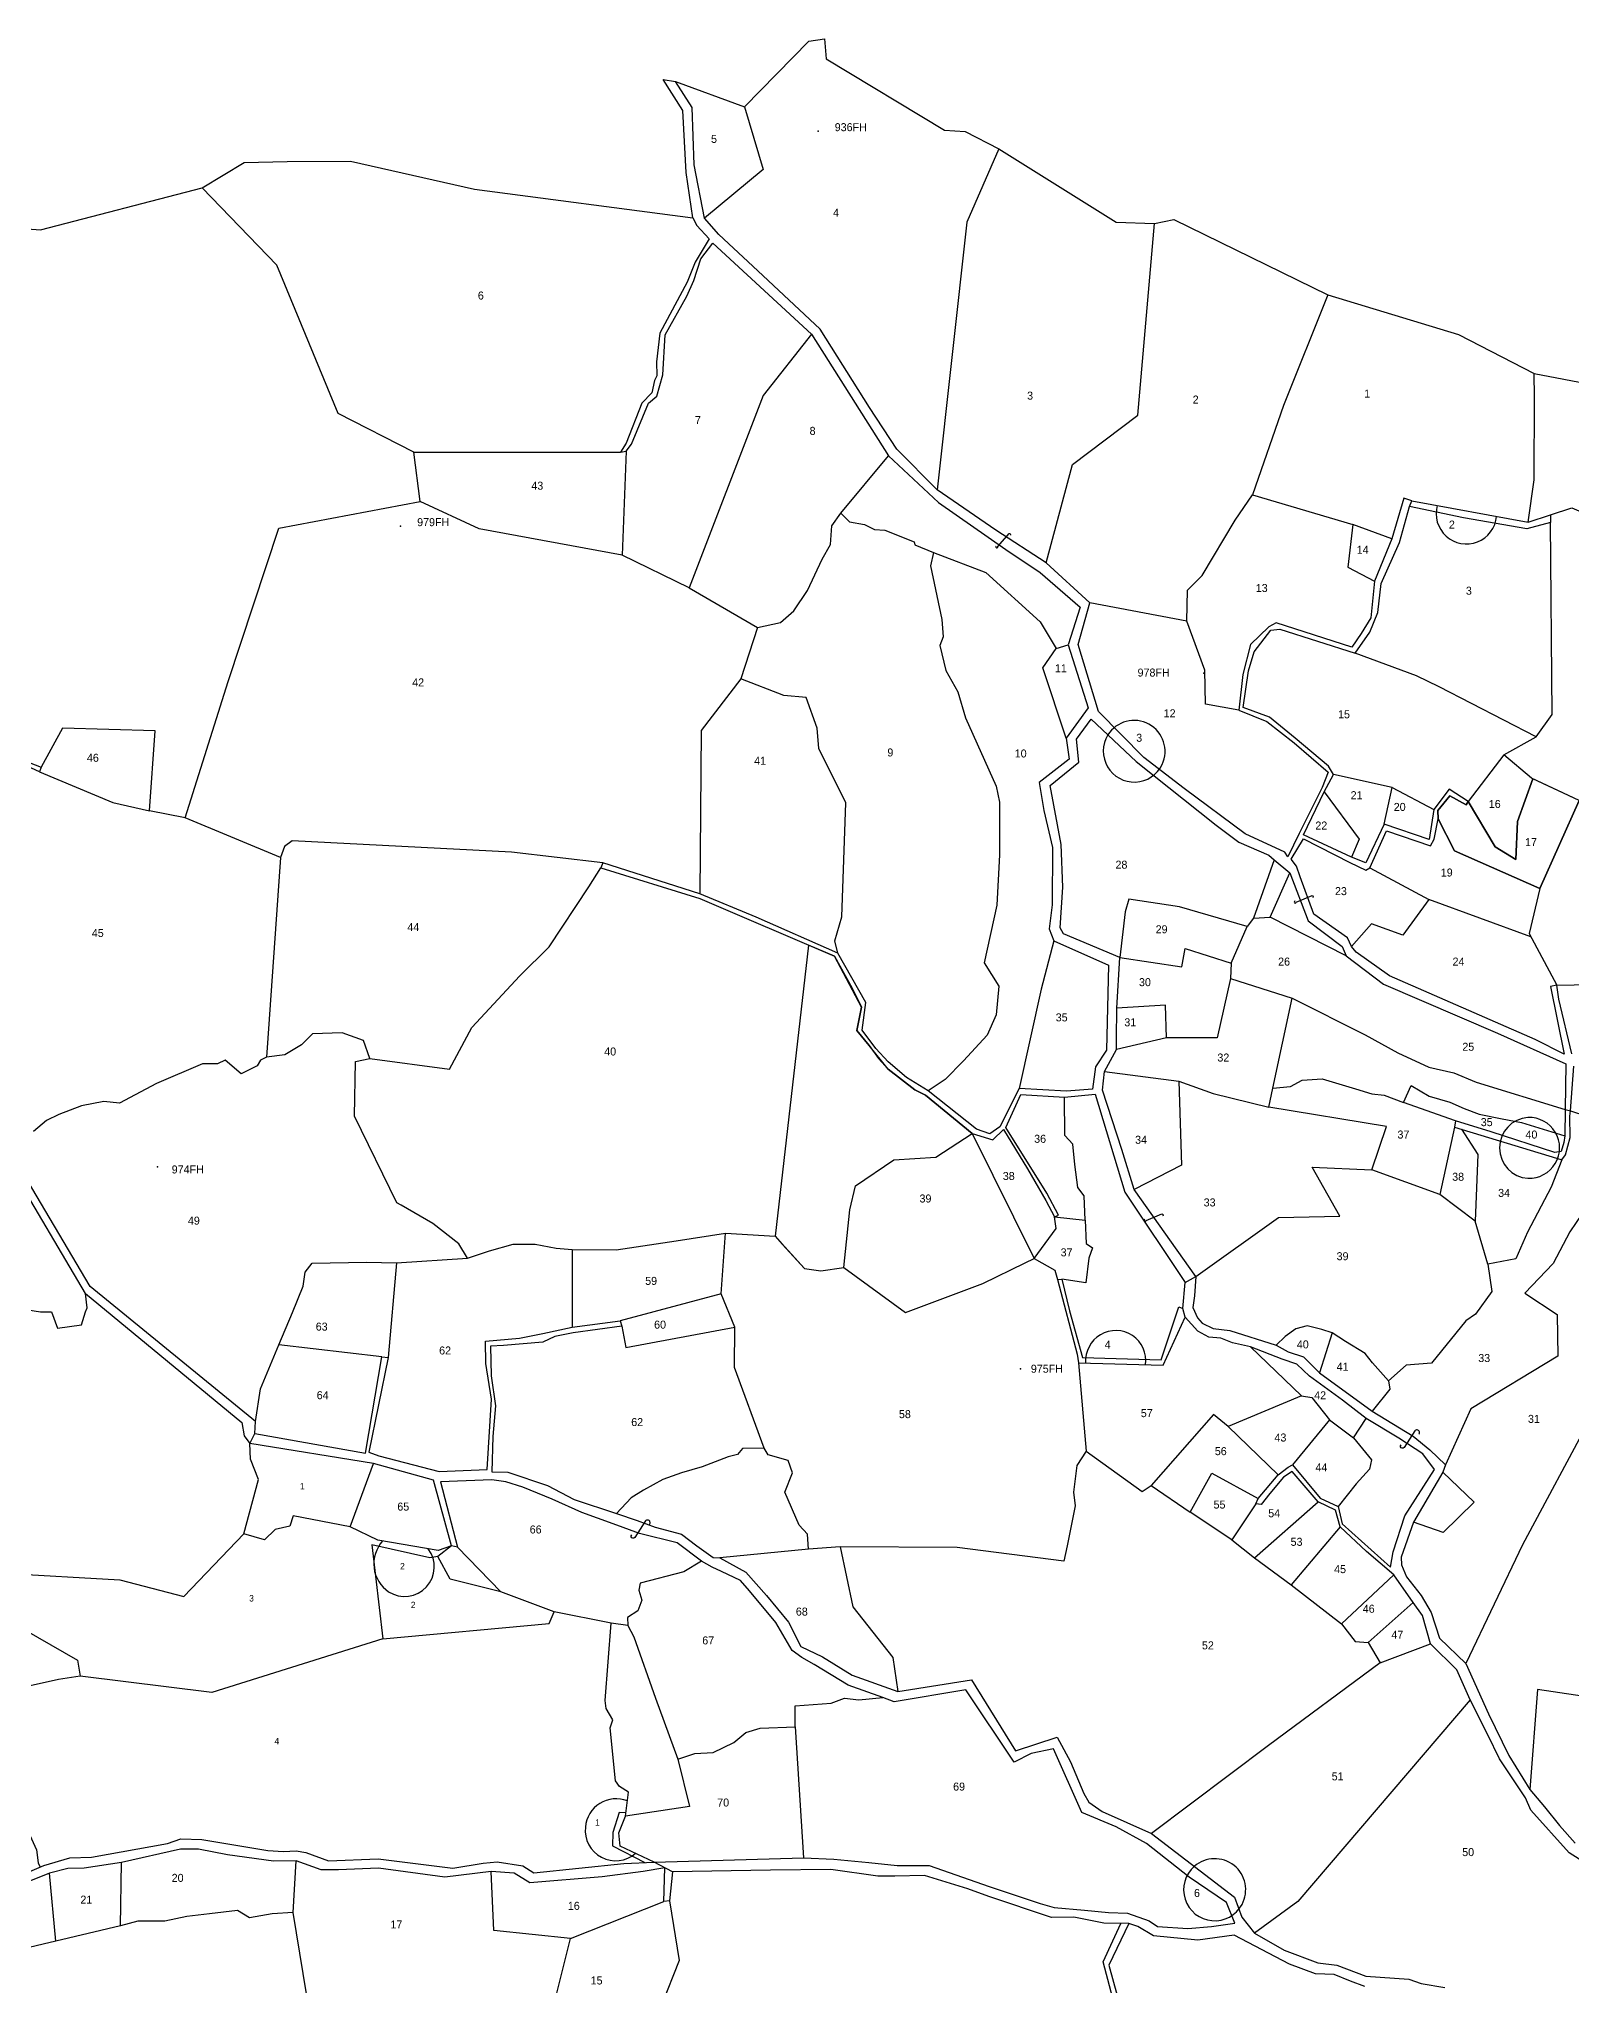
# Model space of a CAD drawing. Extents: x 149058 to 155632, y 177514 to 180719.
# Drawn here: x 152042 to 152999, y 179015 to 180231 of the extents above; entities that cross this region are included whole.
import ezdxf

# ---------------------------------------------------------------- set-up
doc = ezdxf.new("R2010")
doc.units = 0
doc.header["$MEASUREMENT"] = 0
doc.layers.get('0').update_dxf_attribs({"linetype": 'CONTINUOUS'})
for name, color, linetype in [('BORDER-B', 3, 'CONTINUOUS'), ('LINK', 4, 'CONTINUOUS'), ('NO', 1, 'CONTINUOUS'), ('PARCEL', 6, 'CONTINUOUS'), ('ROAD', 2, 'CONTINUOUS'), ('TRIG-P', 2, 'CONTINUOUS'), ('TRIG-T', 1, 'CONTINUOUS')]:
    doc.layers.add(name, color=color, linetype=linetype)

msp = doc.modelspace()

# ---------------------------------------------------------------- linework, layer by layer
for points in [[(152916.07, 179744.09), (152926.24, 179724.05), (152979.44, 179700.53), (153004.1, 179755.51), (152975.18, 179769.1), (152965.63, 179742.46), (152964.61, 179718.68), (152951.56, 179726.61), (152934.78, 179754.93), (152933.49, 179752.86), (152923.39, 179758.55), (152915.88, 179749.24)], [(152501.79, 179483.35), (152520.21, 179463.07), (152530.32, 179461.59), (152544.61, 179463.67), (152548.36, 179499.83), (152551.93, 179514.76), (152575.96, 179530.99), (152602.26, 179532.62), (152624.79, 179547.57), (152595.79, 179571.38), (152589.06, 179574.75), (152572.48, 179587.69), (152560.57, 179602.44), (152552.8, 179611.76), (152555.65, 179626.51), (152538.92, 179658.19), (152522.51, 179665.25)]]:
    msp.add_lwpolyline(points, close=True)
at = {"layer": 'BORDER-B'}
for points in [[(152003.89, 180115.13), (152042.75, 180112.26), (152143.81, 180138.45), (152170.01, 180154.27), (152196.78, 180154.85), (152236.5, 180155.12), (152313.95, 180137.56), (152450.42, 180119.72), (152446.1, 180147.92), (152444.08, 180186.77), (152431.7, 180206.06), (152439.47, 180204.9), (152482.66, 180189.08), (152522.9, 180230.01), (152532.69, 180231.45), (152533.55, 180219.08), (152607.54, 180174.47), (152620.5, 180173.61), (152641.52, 180162.67), (152714.93, 180116.91), (152738.83, 180116.05), (152750.92, 180118.64), (152847.04, 180071.55), (152928.81, 180046.8), (152975.9, 180022.45)], [(153004.1, 179755.51), (152974.34, 179769.49), (152957.08, 179784.07), (152977.32, 179795.37), (152916.61, 179826.6), (152902.52, 179833.39), (152864.13, 179847.67), (152873.36, 179860.76), (152878.41, 179872.95), (152880.5, 179891.09), (152891.8, 179916.68), (152898.05, 179939.28), (152899.54, 179942.85), (152972.15, 179929.47), (152976.02, 179955.94), (152976.31, 180007.69), (152975.9, 180022.45), (153097.01, 179999.25)], [(153004.1, 179755.51), (152974.34, 179769.49), (152957.08, 179784.07), (152977.32, 179795.37), (152916.61, 179826.6), (152902.52, 179833.39), (152864.13, 179847.67), (152873.36, 179860.76), (152878.41, 179872.95), (152880.5, 179891.09), (152891.8, 179916.68), (152898.05, 179939.28), (152899.54, 179942.85), (152972.15, 179929.47), (152976.02, 179955.94), (152976.31, 180007.69), (152975.9, 180022.45)], [(152870.26, 179014.51), (152861.22, 179017.9), (152851.05, 179022.04), (152839.37, 179022.42), (152823.18, 179028.44), (152788.52, 179046.52), (152765.92, 179043.5), (152738.11, 179046.21), (152728.32, 179051.86), (152722.67, 179053.74), (152707.23, 179054.12), (152688.39, 179057.88), (152674.45, 179057.51), (152635.28, 179070.68), (152622.1, 179075.58), (152594.98, 179083.86), (152576.52, 179083.49), (152565.97, 179083.49), (152536.59, 179087.63), (152498.93, 179087.25), (152437.53, 179086.12), (152426.23, 179092.15), (152405.03, 179102.25), (152404.14, 179110.57), (152408.3, 179120.98), (152410.09, 179135.86), (152404.43, 179139.43), (152402.05, 179143), (152398.78, 179176.01), (152400.27, 179181.07), (152396.1, 179188.21), (152395.51, 179193.26), (152399.38, 179241.45), (152363.67, 179248.59), (152330.34, 179261.08), (152303.26, 179289.04), (152299.63, 179289.81), (152291.3, 179286.83), (152253.51, 179293.38), (152236.25, 179301.7), (152250.83, 179341.27), (152173.46, 179353.76), (152176.74, 179360), (152177.03, 179367.44), (152180.31, 179387.96), (152191.61, 179415.33), (152200.24, 179435.56), (152206.89, 179452.12), (152208.08, 179460.74), (152212.55, 179466.39), (152246.47, 179466.99), (152265.22, 179466.69), (152309.56, 179469.66), (152323.24, 179474.13), (152338.12, 179478.29), (152351.81, 179478.29), (152364.9, 179475.91), (152375.02, 179475.02), (152402.4, 179474.72), (152439.89, 179480.37), (152470.84, 179485.13), (152501.79, 179483.35), (152506.25, 179478.29), (152520.21, 179463.07), (152530.32, 179461.59), (152544.61, 179463.67), (152583.29, 179435.71), (152631.5, 179453.85), (152657.98, 179466.64), (152663.64, 179469.32), (152676.43, 179462.18), (152678.22, 179456.23), (152690.42, 179409.53), (152691.31, 179404.18), (152744.28, 179402.69), (152757.97, 179432.73), (152756.48, 179438.09), (152757.97, 179454.45), (152764.51, 179458.02), (152816.2, 179495), (152854.59, 179495.89), (152837.33, 179526.53), (152874.52, 179524.74), (152883.75, 179551.81), (152810.25, 179564), (152812.63, 179575.9), (152824.83, 179632.12), (152870.36, 179609.22), (152890.89, 179597.91), (152910.23, 179588.99), (152925.71, 179585.42), (152939.69, 179579.47), (152995.34, 179562.52), (152998.61, 179561.62), (153000.69, 179589.58)], [(152309.56, 179469.66), (152323.24, 179474.13), (152338.12, 179478.29), (152351.81, 179478.29), (152364.9, 179475.91), (152375.02, 179475.02), (152402.4, 179474.72), (152439.89, 179480.37), (152470.84, 179485.13), (152501.79, 179483.35), (152506.25, 179478.29), (152520.21, 179463.07), (152530.32, 179461.59), (152544.61, 179463.67), (152583.29, 179435.71), (152631.5, 179453.85), (152657.98, 179466.64), (152663.64, 179469.32), (152676.43, 179462.18), (152678.22, 179456.23), (152690.42, 179409.53), (152691.31, 179404.18), (152744.28, 179402.69), (152757.97, 179432.73), (152756.48, 179438.09), (152757.97, 179454.45), (152764.51, 179458.02), (152816.2, 179495), (152854.59, 179495.89), (152837.33, 179526.53), (152874.52, 179524.74), (152883.75, 179551.81), (152810.25, 179564), (152812.63, 179575.9), (152824.83, 179632.12), (152870.36, 179609.22), (152890.89, 179597.91), (152910.23, 179588.99), (152925.71, 179585.42), (152939.69, 179579.47), (152995.34, 179562.52), (152998.61, 179561.62), (153000.69, 179589.58)], [(152999.5, 179597.32), (152991.47, 179631.52), (152990.11, 179640.1), (153076.41, 179641.89)], [(152999.5, 179597.32), (152991.47, 179631.52), (152990.11, 179640.1), (153076.41, 179641.89)], [(152309.56, 179469.66), (152304.11, 179478.48), (152287.99, 179491.15), (152268.03, 179502.66), (152265.34, 179504.19), (152238.86, 179558.3), (152239.62, 179592.45), (152248.45, 179594.37), (152244.61, 179605.49), (152231.18, 179610.48), (152212.75, 179609.71), (152205.84, 179602.81), (152195.48, 179596.67), (152183.96, 179595.13), (152180.12, 179593.21), (152178.2, 179589.76), (152168.22, 179584.77), (152158.24, 179593.21), (152153.25, 179590.91), (152144.04, 179590.91), (152115.25, 179578.63), (152101.81, 179571.73), (152092.21, 179566.35), (152082.23, 179567.51), (152068.41, 179564.82), (152054.21, 179559.45), (152046.53, 179555.61), (152038.47, 179548.7)], [(152309.56, 179469.66), (152304.11, 179478.48), (152287.99, 179491.15), (152268.03, 179502.66), (152265.34, 179504.19), (152238.86, 179558.3), (152239.62, 179592.45), (152248.45, 179594.37), (152244.61, 179605.49), (152231.18, 179610.48), (152212.75, 179609.71), (152205.84, 179602.81), (152195.48, 179596.67), (152183.96, 179595.13), (152180.12, 179593.21), (152178.2, 179589.76), (152168.22, 179584.77), (152158.24, 179593.21), (152153.25, 179590.91), (152144.04, 179590.91), (152115.25, 179578.63), (152101.81, 179571.73), (152092.21, 179566.35), (152082.23, 179567.51), (152068.41, 179564.82), (152054.21, 179559.45), (152046.53, 179555.61), (152038.47, 179548.7)], [(152173.46, 179353.76), (152176.74, 179360), (152177.03, 179367.44), (152180.31, 179387.96), (152191.61, 179415.33), (152200.24, 179435.56), (152206.89, 179452.12), (152208.08, 179460.74), (152212.55, 179466.39), (152246.47, 179466.99), (152265.22, 179466.69), (152309.56, 179469.66)], [(152034.91, 179437.29), (152042.72, 179436.11), (152049.58, 179436.11), (152053.37, 179425.94), (152068.28, 179427.83), (152070.88, 179436.11), (152071.83, 179438.48), (152070.88, 179447.46), (152168.6, 179366.81), (152170.02, 179358.53), (152173.46, 179353.76)], [(152034.91, 179437.29), (152042.72, 179436.11), (152049.58, 179436.11), (152053.37, 179425.94), (152068.28, 179427.83), (152070.88, 179436.11), (152071.83, 179438.48), (152070.88, 179447.46), (152168.6, 179366.81), (152170.02, 179358.53), (152173.46, 179353.76)], [(152426.23, 179092.15), (152405.03, 179102.25), (152404.14, 179110.57), (152408.3, 179120.98), (152410.09, 179135.86), (152404.43, 179139.43), (152402.05, 179143), (152398.78, 179176.01), (152400.27, 179181.07), (152396.1, 179188.21), (152395.51, 179193.26), (152399.38, 179241.45), (152363.67, 179248.59), (152330.34, 179261.08), (152303.26, 179289.04), (152299.63, 179289.81), (152291.3, 179286.83), (152253.51, 179293.38), (152236.25, 179301.7), (152250.83, 179341.27), (152173.46, 179353.76)], [(152026.37, 179082.22), (152044.95, 179090.13), (152061.12, 179094.94), (152074.53, 179095.29), (152122.01, 179103.89), (152130.53, 179106.71), (152143.6, 179106.37), (152184.89, 179099.49), (152194.52, 179098.81), (152202.43, 179099.15), (152208.63, 179098.12), (152222.73, 179092.96), (152253.7, 179094.33), (152300.48, 179088.49), (152319.41, 179091.58), (152328.01, 179092.27), (152344.18, 179089.86), (152351.06, 179085.39), (152407.14, 179091.24), (152426.23, 179092.15)], [(152026.37, 179082.22), (152044.95, 179090.13), (152061.12, 179094.94), (152074.53, 179095.29), (152122.01, 179103.89), (152130.53, 179106.71), (152143.6, 179106.37), (152184.89, 179099.49), (152194.52, 179098.81), (152202.43, 179099.15), (152208.63, 179098.12), (152222.73, 179092.96), (152253.7, 179094.33), (152300.48, 179088.49), (152319.41, 179091.58), (152328.01, 179092.27), (152344.18, 179089.86), (152351.06, 179085.39), (152407.14, 179091.24), (152426.23, 179092.15)], [(152870.26, 179014.51), (152861.22, 179017.9), (152851.05, 179022.04), (152839.37, 179022.42), (152823.18, 179028.44), (152788.52, 179046.52), (152765.92, 179043.5), (152738.11, 179046.21), (152728.32, 179051.86), (152722.67, 179053.74), (152707.23, 179054.12), (152688.39, 179057.88), (152674.45, 179057.51), (152635.28, 179070.68), (152622.1, 179075.58), (152594.98, 179083.86), (152576.52, 179083.49), (152565.97, 179083.49), (152536.59, 179087.63), (152498.93, 179087.25), (152437.53, 179086.12), (152426.23, 179092.15)]]:
    msp.add_lwpolyline(points, dxfattribs=at)
at = {"layer": 'LINK'}
for points in [[(152639.8, 179914.58, 1.6532513), (152640.89, 179914.21), (152647.88, 179922.34, -0.8330231), (152648.73, 179921.42)], [(152826.56, 179692.77, 1.6532513), (152827.37, 179691.96), (152837.25, 179696.1, -0.8330231), (152837.6, 179694.9)], [(152732.76, 179493.87, 1.6532513), (152733.57, 179493.06), (152743.45, 179497.2, -0.8330231), (152743.8, 179496)], [(152903.92, 179359.52, 1.0309445), (152901.42, 179361.66), (152894.74, 179351.32, -1.1367136), (152892.95, 179352.92)], [(152423.23, 179303.22, 1.0309445), (152420.73, 179305.36), (152414.05, 179295.03, -1.1367136), (152412.27, 179296.63)]]:
    msp.add_lwpolyline(points, format="xyb", dxfattribs=at)
at = {"layer": 'PARCEL'}
for points in [[(152482.66, 180189.08), (152494.28, 180149.92), (152457.71, 180119.41)], [(152641.52, 180162.67), (152621.59, 180116.85), (152603.09, 179949.67)], [(152275.98, 179973.22), (152228.74, 179997.32), (152190.37, 180090), (152143.81, 180138.45)], [(152671.19, 179904.12), (152687.64, 179965.42), (152728.3, 179996.41), (152738.83, 180116.05)], [(152847.04, 180071.55), (152819.28, 180002.44), (152799.96, 179946.51)], [(152524.52, 180046.88), (152494.35, 180008.71), (152447.99, 179888.47), (152406.27, 179908.9)], [(152133.22, 179744.76), (152160, 179829.85), (152191.65, 179925.68), (152279.98, 179942.46), (152275.98, 179973.22), (152405.07, 179973.33)], [(152408.7, 179973.85), (152406.27, 179908.9), (152316.74, 179925.28), (152279.98, 179942.46)], [(152447.99, 179888.47), (152490.75, 179863.7), (152505.14, 179866.89), (152513.53, 179874.09), (152521.93, 179886.87), (152531.12, 179906.44), (152536.31, 179915.63), (152537.11, 179927.22), (152542.71, 179935.21), (152572.68, 179971.04)], [(152791.56, 179811.95), (152770.57, 179815.73), (152770.17, 179837.06), (152758.9, 179867.64), (152759.3, 179886.95), (152768.56, 179896.21), (152789.09, 179930.81), (152799.96, 179946.51), (152862.76, 179928)], [(152542.71, 179935.21), (152548.3, 179929.61), (152557.5, 179928.02), (152563.89, 179924.82), (152570.29, 179924.42), (152588.67, 179917.23), (152589.07, 179915.23), (152600.66, 179910.44), (152633.43, 179898.05), (152667.4, 179867.29), (152677.39, 179850.52), (152684.92, 179852.79)], [(152986.13, 179934.13), (152999.57, 179938.5), (153074.06, 179906.82), (153110.12, 179919.49), (153108.53, 179824.83), (153092.18, 179770.38)], [(152887.11, 179919.11), (152862.76, 179928), (152859.54, 179901.44), (152876.23, 179892.71)], [(152977.32, 179795.37), (152987.28, 179809.38), (152986.13, 179929.37)], [(152600.66, 179910.44), (152598.73, 179902.26), (152605.93, 179868.7), (152606.73, 179857.91), (152604.73, 179852.32), (152608.33, 179836.74), (152615.92, 179823.56), (152620.71, 179807.18), (152639.9, 179764.44), (152641.9, 179754.45), (152641.9, 179721.69), (152640.3, 179690.13), (152632.3, 179654.18), (152641.52, 179639.62), (152639.92, 179621.64), (152634.33, 179608.86), (152619.54, 179592.88), (152607.95, 179581.29), (152597.34, 179574.23)], [(152758.9, 179867.64), (152698.38, 179879.01)], [(152490.75, 179863.7), (152480.37, 179831.56), (152455.6, 179799.21), (152454.66, 179697.18)], [(152683.63, 179794.55), (152669, 179838.53), (152677.39, 179850.52)], [(152540.89, 179660.16), (152539.12, 179667.77), (152543.52, 179682.95), (152545.92, 179754.06), (152529.13, 179788.02), (152527.93, 179800.8), (152521.14, 179819.98), (152507.15, 179821.18), (152480.37, 179831.56)], [(152192.77, 179719.99), (152133.22, 179744.76), (152110.84, 179749.15), (152114.44, 179799.09), (152056.49, 179800.69), (152043.11, 179776.29)], [(152957.08, 179784.07), (152934.78, 179754.93), (152951.56, 179726.61), (152964.61, 179718.68), (152965.63, 179742.46), (152975.18, 179769.1)], [(152042.04, 179773.39), (152088.06, 179754.35), (152110.84, 179749.15)], [(152887.36, 179763.68), (152850.56, 179771.91)], [(152844.86, 179761.04), (152866.64, 179731.47), (152861.95, 179720.15)], [(152882.21, 179740.69), (152887.36, 179763.68), (152913.29, 179750.01)], [(153004.1, 179755.51), (152979.44, 179700.53), (152972.79, 179672.41), (152990.11, 179640.1)], [(152979.44, 179700.53), (152926.24, 179724.05), (152916.07, 179744.09)], [(152394.18, 179716.68), (152337.04, 179723.19), (152199.96, 179730.38), (152195.17, 179726.78), (152192.77, 179719.99), (152183.96, 179595.13)], [(152813.52, 179718.47), (152800.71, 179681.95), (152811.1, 179682.75)], [(152248.45, 179594.37), (152298.28, 179587.76), (152312.26, 179613.73), (152342.24, 179646.09), (152360.62, 179664.06), (152385.4, 179701.61), (152392.88, 179713.58)], [(152858.57, 179658.42), (152811.1, 179682.75), (152823.36, 179710.44)], [(152873.35, 179713.55), (152910.13, 179693.63)], [(152800.71, 179681.95), (152796.71, 179676.75), (152754.35, 179689.14), (152722.78, 179693.93), (152720.38, 179685.94), (152717.06, 179657.43), (152755.95, 179651.59), (152757.95, 179663.17), (152786.72, 179653.98), (152796.71, 179676.75)], [(152973.91, 179670.33), (152910.13, 179693.63), (152894.01, 179671.39), (152874.32, 179678.54), (152861.96, 179664.37)], [(152675.87, 179667.78), (152667.9, 179637.62), (152654.31, 179575.52)], [(152786.32, 179644.4), (152777.93, 179607.24), (152746.36, 179607.24), (152715, 179600)], [(152786.72, 179653.98), (152786.32, 179644.4), (152824.83, 179632.12)], [(152746.36, 179607.24), (152745.56, 179627.62), (152715.25, 179625.85)], [(152707.49, 179586.28), (152753.95, 179580.08), (152775.53, 179572.49), (152810.25, 179564)], [(152812.63, 179575.9), (152823.67, 179576.81), (152831.13, 179580.82), (152843.48, 179581.68), (152864.43, 179575.37), (152874.48, 179572.22), (152882.23, 179571.35), (152894.29, 179566.76), (152899.16, 179577.38), (152910.36, 179570.78), (152923.28, 179567.05), (152932.18, 179563.03), (152941.65, 179559.59), (152956, 179556.72), (152968.06, 179554.43), (152995.14, 179545.99)], [(152695.46, 179493.34), (152694.81, 179508.6), (152690.91, 179513.79), (152688.96, 179528.07), (152687.67, 179540.73), (152682.79, 179546.25), (152682.53, 179570.09)], [(152753.95, 179580.08), (152755.55, 179527.75), (152726.11, 179512.42)], [(152926.75, 179555.42), (152894.29, 179566.76)], [(152998.61, 179561.62), (153036.48, 179549.27), (153028.55, 179536.76), (153024.28, 179521.82), (153010.24, 179503.52), (152998.34, 179486.13), (152987.97, 179466.31), (152970.27, 179447.71), (152990.41, 179434.29), (152990.71, 179408.36), (152936.4, 179375.43), (152920.57, 179340.51)], [(152544.61, 179463.67), (152548.36, 179499.83), (152551.93, 179514.76), (152575.96, 179530.99), (152602.26, 179532.62), (152624.79, 179547.57), (152663.64, 179469.32), (152677.27, 179488.15), (152676.39, 179495.37), (152695.46, 179493.34), (152696.11, 179478.73), (152700, 179476.14), (152697.73, 179469.65), (152695.78, 179454.07), (152680.79, 179456.51)], [(152926.23, 179551.49), (152916.96, 179509.38), (152874.52, 179524.74)], [(152930.69, 179550.13), (152940.79, 179534.34), (152939.07, 179492.73), (152916.96, 179509.38)], [(152993.31, 179531.06), (152986.72, 179513.97), (152971.79, 179485.85), (152964.61, 179469.21), (152947.1, 179465.76), (152939.07, 179492.73)], [(152696.09, 179349.02), (152690.2, 179340.02), (152688.13, 179323.42), (152689.16, 179314.77), (152684.32, 179289.86), (152682.24, 179280.17), (152615.44, 179288.82), (152542.41, 179289.17), (152522.69, 179287.78), (152521.99, 179297.12), (152516.8, 179302.66), (152507.8, 179323.42), (152512.65, 179335.53), (152509.88, 179343.14), (152497.42, 179346.6), (152495, 179350.75), (152476.31, 179401.26), (152476.65, 179426.51), (152468, 179447.27), (152470.84, 179485.13)], [(152375.02, 179475.02), (152374.92, 179426.47)], [(152265.22, 179466.69), (152259.88, 179407.57)], [(152947.1, 179465.76), (152949.56, 179448.82), (152939.26, 179434.51), (152933.23, 179430.49), (152911.88, 179403.88), (152896.06, 179402.62), (152885.01, 179392.83), (152885.76, 179387.81), (152874.84, 179373.96)], [(152468, 179447.27), (152404.92, 179430.5)], [(152406.04, 179427.15), (152408.47, 179413.71), (152476.65, 179426.51)], [(152849.84, 179422.96), (152843.31, 179424.97), (152834.27, 179427.23), (152826.99, 179425.47), (152820.46, 179420.7), (152814.85, 179415.13)], [(152256.13, 179407.9), (152191.61, 179415.33)], [(152798.74, 179414.24), (152830.73, 179383.47), (152837, 179382.46), (152848.06, 179368.65), (152863.13, 179357.36), (152871.1, 179369.38)], [(152885.01, 179392.83), (152874.96, 179404.13), (152870.44, 179409.91), (152858.13, 179417.44), (152849.84, 179422.96), (152841.94, 179397.91)], [(152691.31, 179404.18), (152696.09, 179349.02), (152731.04, 179323.76), (152736.79, 179327.48)], [(153152.24, 179404.57), (153149.12, 179396.12), (153133.86, 179390.32), (153124.4, 179389.71), (153121.35, 179383.31), (153115.25, 179381.17), (153103.04, 179372.94), (153089.62, 179361.65), (153072.84, 179357.69), (153056.67, 179362.87), (153045.07, 179365.31), (153034.7, 179365.31), (153024.32, 179363.18), (153018.53, 179365.62), (153011.82, 179370.8), (152968.65, 179290.39), (152933.25, 179216.37)], [(152830.73, 179383.47), (152784.76, 179364.39), (152816.03, 179334.25)], [(152784.76, 179364.39), (152775.72, 179371.92), (152736.79, 179327.48), (152761.15, 179310.91), (152774.71, 179335.26), (152803.5, 179319.48)], [(152848.06, 179368.65), (152824.99, 179340.51)], [(152024.15, 179242.32), (152019.63, 179272.78), (152092.37, 179268.55), (152132.4, 179258.16), (152169.74, 179297.4), (152178.97, 179331.26), (152173.97, 179343.96), (152173.46, 179353.76)], [(152495, 179350.75), (152481.41, 179350.65), (152478.29, 179346.84), (152472.41, 179345.46), (152456.14, 179339.23), (152443.33, 179335.42), (152431.57, 179331.27), (152419.45, 179324.7), (152411.84, 179319.86), (152402.68, 179310.12)], [(152863.13, 179357.36), (152874.43, 179343.55), (152873.17, 179337.77), (152864.88, 179328.48), (152853.64, 179314.33)], [(152919, 179335.81), (152938.46, 179317.04), (152919.24, 179298.13), (152900.65, 179304.71)], [(152802.15, 179316.12), (152787.02, 179293.58), (152761.15, 179310.91)], [(152787.02, 179293.58), (152801.34, 179282.29), (152841.1, 179317.24)], [(152236.25, 179301.7), (152200.53, 179308.56), (152198.6, 179302.02), (152189.37, 179300.1), (152182.82, 179293.56), (152169.74, 179297.4)], [(152854.76, 179301.8), (152824.21, 179265.37)], [(152249.8, 179290.48), (152256.72, 179231.61), (152360.65, 179241.23), (152363.67, 179248.59)], [(152330.34, 179261.08), (152298.68, 179268.93), (152290.98, 179283.17)], [(152455.76, 179280.28), (152444.72, 179273.5), (152417.38, 179266.58), (152416.68, 179262.08), (152418.41, 179255.85), (152415.99, 179249.28), (152409.42, 179245.13), (152409.76, 179239.94), (152399.38, 179241.45)], [(152522.69, 179287.78), (152467.14, 179282.38)], [(152542.41, 179289.17), (152550.38, 179251.77), (152575.23, 179220), (152578.32, 179198.74)], [(152801.34, 179282.29), (152824.21, 179265.37), (152855.61, 179241.02), (152864.15, 179229.97), (152872.19, 179229.47), (152879.72, 179216.67), (152911.2, 179228.49)], [(152888.37, 179271.67), (152855.61, 179241.02)], [(152900.46, 179254.44), (152872.19, 179229.47)], [(151809.97, 178984.61), (151786.28, 179031.72), (151797.26, 179050.01), (151843.27, 179167.59), (151885.09, 179205.21), (152024.15, 179242.32), (152065.97, 179218.28), (152067.54, 179208.35), (152053.95, 179206.26), (152032.52, 179201.56), (152014.22, 179191.63), (152000.1, 179191.1), (152003.76, 179182.22), (152006.9, 179171.25), (152026.24, 179130.49), (152040.23, 179099.9), (152041.33, 179091.7), (152042.48, 179089.08)], [(153127.13, 179232.12), (153121.03, 179231.71), (153119.19, 179225.41), (153106.33, 179227.51), (153102.13, 179232.5), (153086.91, 179231.97), (153079.04, 179228.82), (153068.81, 179233.54), (153060.15, 179233.54), (153042.04, 179242.72), (153025.51, 179192.89), (152978.02, 179199.97), (152973.31, 179137.61)], [(152256.72, 179231.61), (152149.72, 179198.14), (152067.54, 179208.35)], [(152409.76, 179239.94), (152413.57, 179233.02), (152427.07, 179194.62), (152440.91, 179156.56), (152451.64, 179160.02), (152463.06, 179160.71), (152475.87, 179166.94), (152483.48, 179173.17), (152492.48, 179175.94), (152514.29, 179176.63), (152514.29, 179189.77), (152536.78, 179191.5), (152545.09, 179194.62), (152554.09, 179193.58), (152568.96, 179195.02)], [(152879.72, 179216.67), (152810.03, 179164.97), (152736.96, 179109.97)], [(152936.05, 179193.58), (152828.24, 179067.5), (152801.21, 179047.77)], [(152514.29, 179176.63), (152519.4, 179094.76)], [(152440.91, 179156.56), (152448.2, 179126.94), (152408.3, 179120.98)], [(152092.85, 179052.43), (152052.43, 179042.86), (152048.31, 179085.18)], [(152200.57, 179060.76), (152187.43, 179059.93), (152173.26, 179057.43), (152165.76, 179062.01), (152148.26, 179059.93), (152134.09, 179058.26), (152120.35, 179055.35), (152103.68, 179055.35), (152092.85, 179052.43), (152093.39, 179091.88)], [(152367.23, 178969.14), (152320.15, 179002.46), (152294.73, 178995.79), (152213.07, 178984.55), (152200.57, 179060.76), (152202.6, 179092.96)], [(152373.9, 179044.52), (152325.98, 179049.52), (152324.41, 179086.25)], [(152435.77, 179068.01), (152441.81, 179030.78), (152419.73, 178974.97), (152367.23, 178969.14), (152368.48, 178951.65), (152359.73, 178917.5), (152375.56, 178915.83), (152375.15, 178911.67), (152396.4, 178905), (152403.48, 178907.09), (152404.73, 178881.26), (152426.39, 178870.85), (152426.65, 178853.98)], [(152367.23, 178969.14), (152362.23, 178997.88), (152373.9, 179044.52), (152432.28, 179067.48)], [(152052.43, 179042.86), (151983.68, 179026.61), (151964.94, 179023.28), (151957.62, 179048.7)]]:
    msp.add_lwpolyline(points, dxfattribs=at)
for centre, radius, start, end in [((152933.68, 179934.8), 18.93, 164.32749, 354.78234), ((152726.06, 179786.24), 19.34, 334.92762, 147.86847), ((152726.14, 179786.39), 19.33, 148.38954, 334.40655), ((152973.41, 179538.51), 19.08, 94.03607, 265.96393), ((152972.84, 179538.51), 19.05, 267.66538, 92.33462), ((152714.56, 179405.5), 18.84, 352.38629, 184.39709), ((152272.09, 179278.59), 21.1, 137.48282, 236.00571), ((152270.26, 179276.75), 18.55, 237.4908, 36.99214), ((152402.46, 179112.42), 19.36, 68.86193, 175.00414), ((152402.03, 179112), 18.96, 173.64743, 311.16798), ((152776.37, 179074.93), 19.39, 131.07586, 331.83603), ((152776.39, 179074.95), 19.38, 331.75497, 131.15692)]:
    msp.add_arc(centre, radius, start, end, dxfattribs=at)
at = {"layer": 'ROAD'}
for points in [[(152899.54, 179942.85), (152894.62, 179944.48), (152887.11, 179919.11), (152876.23, 179892.71), (152873.9, 179869.67), (152867.95, 179859.84), (152861.99, 179851.3), (152814.86, 179866.57), (152810.2, 179863.98), (152798.81, 179853.11), (152793.89, 179834.21), (152791.56, 179811.95), (152808.91, 179804.96), (152826, 179791.51), (152847.19, 179773.21), (152843.57, 179763.63), (152829.07, 179734.9), (152822.08, 179720.4), (152820.26, 179723.25), (152795.4, 179734.64), (152757.34, 179763.11), (152732.22, 179782.52), (152703.74, 179811.25), (152691.13, 179853.13), (152698.38, 179879.01), (152671.19, 179904.12), (152639.6, 179924.57), (152603.09, 179949.67), (152577.71, 179975.04), (152560.62, 180001.18), (152529.95, 180050.04), (152490.85, 180086.54), (152466.51, 180109.31), (152457.71, 180119.41), (152451.23, 180152.8), (152449.93, 180188.59), (152439.47, 180204.9)], [(152450.42, 180119.72), (152452.78, 180114.82), (152460.55, 180106.54), (152451.74, 180092.04), (152446.82, 180079.36), (152429.73, 180047.53), (152427.66, 180029.67), (152427.92, 180020.87), (152426.37, 180018.02), (152424.75, 180010.34), (152418.54, 180003.87), (152408.7, 179978.77), (152405.07, 179973.33), (152408.7, 179973.85), (152412.06, 179978.25), (152422.68, 180003.87), (152427.86, 180008.27), (152431.49, 180021.47), (152433.04, 180046.58), (152446.5, 180070.65), (152450.91, 180080.49), (152455.38, 180093.99), (152462.89, 180103.82), (152524.52, 180046.88), (152572.68, 179971.04), (152603.75, 179941.79), (152645.82, 179912.32), (152667.32, 179898.09), (152692.43, 179876.34), (152684.92, 179852.79), (152697.35, 179813.45), (152683.63, 179794.55), (152685.44, 179781.35), (152666.8, 179766.86), (152669.65, 179749.26), (152675.09, 179726.28), (152674.83, 179690.3), (152673.02, 179675.29), (152675.87, 179667.78), (152710.05, 179652.77), (152708.76, 179599.45), (152701.95, 179589.24), (152700.14, 179575.27), (152683.83, 179573.97), (152654.31, 179575.52), (152642.14, 179551.71), (152635.92, 179547.31), (152627.64, 179550.16), (152597.34, 179574.23), (152583.88, 179582.51), (152572.48, 179592.35), (152564.72, 179600.63), (152556.17, 179612.02), (152558.5, 179629.36), (152540.89, 179660.16), (152489.88, 179682.68), (152454.66, 179697.18), (152394.18, 179716.68), (152392.88, 179713.58), (152454.77, 179694.42), (152538.92, 179658.19), (152549.8, 179638.26), (152555.65, 179626.51), (152552.8, 179611.76), (152560.57, 179602.44), (152566.27, 179594.42), (152572.48, 179587.69), (152589.06, 179574.75), (152595.79, 179571.38), (152624.79, 179547.57), (152637.74, 179543.43), (152644.47, 179549.9), (152659.49, 179525.31), (152670.88, 179505.64), (152676.39, 179495.37), (152678.72, 179496.4), (152671.47, 179510.12), (152645.83, 179551.28), (152655.35, 179571.9), (152682.53, 179570.09), (152701.7, 179572.16), (152720.34, 179510.82), (152757.97, 179454.45)], [(152972.15, 179929.47), (152986.13, 179934.13), (152986.13, 179929.37), (152971.47, 179925.41), (152931.85, 179932.15), (152898.05, 179939.28)], [(152990.11, 179640.1), (152986.27, 179639.41), (152994.82, 179597.14), (152976.67, 179606.13), (152885.52, 179645.99), (152864.8, 179660.75), (152861.96, 179664.37), (152859.37, 179669.8), (152838.39, 179684.56), (152829.85, 179707.85), (152827.52, 179714.58), (152824.15, 179718.98), (152831.92, 179731.67), (152860.92, 179716.91), (152870.76, 179711.99), (152873.35, 179713.55), (152883.71, 179736.58), (152911.15, 179727.27), (152913.48, 179731.41), (152916.07, 179744.09), (152915.88, 179749.24), (152923.39, 179758.55), (152933.49, 179752.86), (152934.78, 179754.93), (152922.87, 179762.69), (152913.29, 179750.01), (152910.44, 179731.12), (152882.21, 179740.69), (152870.76, 179716.52), (152861.95, 179720.15), (152831.91, 179734.12), (152844.86, 179761.04), (152850.56, 179771.91), (152847.45, 179777.09), (152826.74, 179794.43), (152810.68, 179807.63), (152794.11, 179813.58), (152797.48, 179836.62), (152801.1, 179848.53), (152811.5, 179861.91), (152817.19, 179862.68), (152864.13, 179847.67)], [(152764.51, 179458.02), (152726.11, 179512.42), (152718.34, 179537.53), (152706.2, 179574.63), (152707.49, 179586.28), (152715, 179600), (152715, 179606.73), (152715.25, 179625.85), (152717.06, 179657.43), (152681.84, 179672.18), (152679.77, 179676.06), (152681.58, 179701.43), (152680.55, 179728.09), (152673.56, 179764.84), (152691.42, 179779.6), (152690.1, 179793.94), (152699.16, 179806.36), (152727.39, 179779.96), (152777.36, 179740.1), (152791.51, 179729.6), (152810.15, 179721.31), (152813.52, 179718.47), (152823.36, 179710.44), (152834.75, 179680.42), (152855.98, 179664.37), (152858.57, 179658.42), (152881.88, 179640.82), (152953.09, 179610.27), (152995.68, 179591), (152995.34, 179562.52)], [(152015.84, 179768.18), (152027.23, 179782.55), (152043.11, 179776.29), (152042.04, 179773.39), (152029.82, 179779.04), (152022.34, 179771.86), (152017.76, 179766.06), (152003.86, 179738.89), (152005.39, 179703.47), (152007.21, 179667.61), (152007.21, 179624.87), (152003.92, 179625.45)], [(152995.34, 179562.52), (152995.14, 179545.99), (152994.62, 179541.8), (152992.79, 179536.3), (152988.85, 179535.51), (152949.03, 179548.61), (152926.75, 179555.42), (152926.23, 179551.49), (152989.9, 179532.11), (152993.31, 179531.06), (152995.67, 179534.2), (152998.55, 179544.94), (152998.29, 179558.3), (152998.61, 179561.62)], [(152070.88, 179447.46), (152024.53, 179526.32), (151992.94, 179531.52), (151960.49, 179520.7), (151892.12, 179518.11), (151825.04, 179532.38), (151806.61, 179495.51)], [(152177.03, 179367.44), (152073.87, 179451.93), (152029.26, 179527.22)], [(152678.22, 179456.23), (152680.79, 179456.51), (152685.71, 179436.58), (152693.74, 179407.6), (152742.94, 179406.04), (152754.08, 179439.17), (152756.48, 179438.09)], [(152764.51, 179458.02), (152763.82, 179446.01), (152762.7, 179438.85), (152765.61, 179432.36), (152768.52, 179429.01), (152775.46, 179425.65), (152785.75, 179424.31), (152814.85, 179415.13), (152822.24, 179411.11), (152831.87, 179407.97), (152841.94, 179397.91), (152874.84, 179373.96), (152900.36, 179358.3), (152910.72, 179349.91), (152920.57, 179340.51), (152919, 179335.81), (152900.65, 179304.71), (152892.81, 179282.79), (152893.03, 179277.86), (152896.17, 179270.48), (152905.35, 179258.84), (152911.61, 179248.1), (152916.91, 179232.03), (152933.25, 179216.37), (152947.57, 179184.82), (152960.11, 179158.87), (152973.31, 179137.61), (152982.49, 179126.65), (152991.89, 179115.01), (153001.52, 179104.05)], [(152176.74, 179360), (152245.86, 179347.76), (152256.13, 179407.9), (152259.88, 179407.57), (152247.98, 179348.41), (152254.18, 179345.97), (152291.84, 179336.19), (152321.85, 179337.49), (152324.45, 179381.5), (152321.03, 179403.83), (152320.7, 179417.68), (152342.06, 179419.64), (152356.57, 179422.45), (152374.92, 179426.47), (152404.92, 179430.5), (152406.04, 179427.15), (152375.59, 179422.89), (152364.18, 179420.66), (152356.57, 179417.08), (152331.94, 179415.06), (152323.88, 179414.62), (152324.33, 179396.04), (152327.02, 179377.25), (152325.45, 179358.23), (152324.78, 179336.08), (152334.85, 179335.86), (152359.48, 179327.58), (152376.26, 179318.85), (152402.68, 179310.12), (152415.66, 179305.65), (152426.85, 179301.4), (152443.19, 179297.15), (152452.82, 179289.76), (152463.12, 179282.6), (152467.14, 179282.38), (152483.49, 179273.43), (152496.4, 179258.7), (152510.05, 179242.14), (152517.88, 179226.93), (152531.32, 179220.44), (152549.89, 179209.03), (152578.32, 179198.74), (152624.43, 179206.12), (152651.97, 179161.82), (152677.93, 179170.32), (152686.22, 179154.88), (152694.72, 179134.97), (152697.86, 179129.6), (152706.07, 179123.84), (152736.96, 179109.97), (152788.67, 179070.36), (152793.37, 179057.83), (152801.21, 179047.77), (152819.79, 179037.25), (152840.83, 179029.19), (152852.69, 179027.85), (152870.82, 179020.92), (152897.69, 179019.13), (152905.3, 179016.44), (152920.27, 179013.93)], [(153012.05, 179089.11), (152997.95, 179098.06), (152973.99, 179124.69), (152970.64, 179132.29), (152954.4, 179156.67), (152947.01, 179171.66), (152936.05, 179193.58), (152927.76, 179212.38), (152911.2, 179228.49), (152906.28, 179246.39), (152900.46, 179254.44), (152888.37, 179271.67), (152871.32, 179286.37), (152854.76, 179301.8), (152851.85, 179312.1), (152841.1, 179317.24), (152824.76, 179336.26), (152819.39, 179332.68), (152810.88, 179322.61), (152805.51, 179315.68), (152802.15, 179316.12), (152803.5, 179319.48), (152816.03, 179334.25), (152822.3, 179338.95), (152824.99, 179340.51), (152842.22, 179319.7), (152853.64, 179314.33), (152856.1, 179303.59), (152886.32, 179276.52), (152887.89, 179286.14), (152895.27, 179308.52), (152913.63, 179337.6), (152906.47, 179347.23), (152891.47, 179357.07), (152871.1, 179369.38), (152856.32, 179380.79), (152835.73, 179395.78), (152827.67, 179403.39), (152818.49, 179406.52), (152798.74, 179414.24), (152787.55, 179416.7), (152780.16, 179419.61), (152772.77, 179420.28), (152765.83, 179423.86), (152757.97, 179432.73)], [(152299.63, 179289.81), (152288.28, 179330.81), (152250.83, 179341.27)], [(152426.23, 179092.15), (152519.4, 179094.76), (152538.43, 179093.97), (152560.24, 179091.99), (152578.08, 179090.01), (152597.9, 179090.01), (152635.57, 179076.93), (152667.28, 179066.23), (152676.01, 179063.85), (152695.04, 179062.26), (152710.1, 179060.68), (152722, 179060.28), (152735.48, 179055.53), (152740.63, 179051.96), (152759.66, 179050.77), (152774.33, 179051.96), (152789, 179053.94), (152783.84, 179067.02), (152760.45, 179082.87), (152733.89, 179103.88), (152714.86, 179114.18), (152693.45, 179123.29), (152675.61, 179162.92), (152661.73, 179160.15), (152651.03, 179154.6), (152620.9, 179199.78), (152576.1, 179192.25), (152568.96, 179195.02), (152547.42, 179202.81), (152526.19, 179215.61), (152518.44, 179219.99), (152512.38, 179224.36), (152502.27, 179241.88), (152485.75, 179261.76), (152480.03, 179268.16), (152468.23, 179273.88), (152462.5, 179276.58), (152455.76, 179280.28), (152440.6, 179291.73), (152417.01, 179297.46), (152400.49, 179303.52), (152380.95, 179310.6), (152362.41, 179319.02), (152344.22, 179326.43), (152333.43, 179329.8), (152324.67, 179331.15), (152292.66, 179329.8), (152303.26, 179289.04)], [(152299.63, 179289.81), (152290.98, 179283.17), (152285.98, 179282.4), (152249.8, 179290.48), (152249.8, 179290.48)], [(152408.54, 179122.99), (152404.4, 179123.21), (152400.26, 179110.79), (152400.16, 179102.41), (152420.26, 179091.86)], [(152437.53, 179086.12), (152435.77, 179068.01), (152432.28, 179067.48), (152432.84, 179088.62), (152419.4, 179086.25), (152393.64, 179083.03), (152348.56, 179079.28), (152338.63, 179085.18), (152324.41, 179086.25), (152295.43, 179082.77), (152253.84, 179088.4), (152228.89, 179087.33), (152218.16, 179087.32), (152202.6, 179092.96), (152188.38, 179092.69), (152159.67, 179096.71), (152141.42, 179100.2), (152130.15, 179100.2), (152093.39, 179091.88), (152070.05, 179088.4), (152059.85, 179088.13), (152048.31, 179085.18), (152028.19, 179077.13)], [(152722.67, 179053.74), (152710.31, 179027.83), (152728.14, 178962.57), (152659.97, 178961.52), (152606.22, 178974.89), (152584.72, 178969.39), (152584.98, 178973.58), (152608.06, 178978.04), (152662.07, 178964.41), (152723.68, 178965.98), (152706.64, 179029.93), (152712.67, 179043.03), (152717.66, 179053.86)]]:
    msp.add_lwpolyline(points, dxfattribs=at)
at = {"layer": 'TRIG-P'}
for p in [(152528.59, 180173.81), (152267.69, 179927), (152769.57, 179835.1), (152115.93, 179526.61), (152655.03, 179400.4)]:
    msp.add_point(p, dxfattribs=at)

# ---------------------------------------------------------------- texts
at = {"layer": 'NO'}
for s, height, p in [('936FH', 5, (152538.99, 180173.81)), ('5', 5, (152461.72, 180166.47)), ('4', 5, (152537.98, 180120.45)), ('6', 5, (152316.03, 180068.59)), ('3', 5, (152659.19, 180006.06)), ('2', 5, (152762.65, 180003.61)), ('1', 5, (152869.78, 180007.28)), ('7', 5, (152451.66, 179990.76)), ('8', 5, (152523.29, 179984.04)), ('43', 5, (152349.43, 179949.78)), ('979FH', 5, (152278.09, 179927)), ('2', 5, (152922.73, 179925.49)), ('14', 5, (152865.11, 179909.71)), ('13', 5, (152802.05, 179885.86)), ('3', 5, (152933.34, 179884.17)), ('11', 5, (152676.56, 179835.69)), ('978FH', 5, (152728.21, 179833.01)), ('42', 5, (152275.01, 179826.86)), ('12', 5, (152744.51, 179807.55)), ('15', 5, (152853.48, 179806.94)), ('9', 5, (152571.88, 179783.09)), ('3', 5, (152727.37, 179792.26)), ('46', 5, (152071.76, 179779.75)), ('41', 5, (152488.66, 179777.92)), ('10', 5, (152651.46, 179782.47)), ('21', 5, (152861.33, 179756.39)), ('20', 5, (152888.27, 179749.05)), ('16', 5, (152947.65, 179750.89)), ('22', 5, (152839.29, 179737.43)), ('17', 5, (152970.3, 179727.03)), ('28', 5, (152714.41, 179712.96)), ('19', 5, (152917.65, 179708.07)), ('23', 5, (152851.54, 179696.44)), ('44', 5, (152271.95, 179673.92)), ('45', 5, (152074.83, 179670.25)), ('29', 5, (152739.51, 179672.59)), ('26', 5, (152816.03, 179652.4)), ('24', 5, (152925, 179652.4)), ('30', 5, (152729.1, 179639.55)), ('35', 5, (152677.07, 179617.53)), ('31', 5, (152719.92, 179614.47)), ('40', 5, (152394.99, 179596.23)), ('32', 5, (152778.08, 179592.45)), ('25', 5, (152931.12, 179599.18)), ('35', 5, (152942.62, 179552.08)), ('36', 5, (152663.6, 179541.68)), ('34', 5, (152726.65, 179541.06)), ('37', 5, (152890.6, 179544.32)), ('40', 5, (152970.57, 179544.32)), ('38', 5, (152644.01, 179518.43)), ('38', 5, (152924.77, 179517.94)), ('39', 5, (152591.98, 179504.36)), ('34', 5, (152953.49, 179507.86)), ('33', 5, (152769.51, 179501.91)), ('49', 5, (152134.86, 179490.54)), ('37', 5, (152680.13, 179470.72)), ('39', 5, (152852.56, 179468.29)), ('59', 5, (152420.55, 179452.9)), ('63', 5, (152214.72, 179424.31)), ('60', 5, (152426.15, 179425.55)), ('62', 5, (152291.83, 179409.4)), ('4', 5, (152707.65, 179413.06)), ('40', 5, (152827.71, 179413.2)), ('41', 5, (152852.56, 179399.24)), ('33', 5, (152941.07, 179404.67)), ('64', 5, (152215.34, 179381.44)), ('58', 5, (152579.12, 179369.63)), ('57', 5, (152730.23, 179370.25)), ('42', 5, (152838.58, 179381.39)), ('62', 5, (152411.84, 179364.66)), ('31', 5, (152972.13, 179366.65)), ('56', 5, (152776.47, 179346.48)), ('43', 5, (152813.74, 179355.01)), ('44', 5, (152839.36, 179336.39)), ('1', 4, (152204.83, 179325.11)), ('65', 5, (152265.71, 179311.84)), ('55', 5, (152775.69, 179313.12)), ('66', 5, (152348.42, 179297.55)), ('54', 5, (152809.86, 179307.69)), ('53', 5, (152823.83, 179289.84)), ('2', 4, (152267.42, 179275.07)), ('45', 5, (152851.01, 179272.77)), ('3', 4, (152173.11, 179255.05)), ('2', 4, (152274.1, 179250.88)), ('46', 5, (152868.91, 179248.01)), ('68', 5, (152514.71, 179246.24)), ('67', 5, (152456.25, 179228.22)), ('52', 5, (152768.42, 179225.12)), ('47', 5, (152886.77, 179231.72)), ('4', 4, (152188.97, 179165.81)), ('51', 5, (152849.5, 179143.27)), ('70', 5, (152465.58, 179126.93)), ('69', 5, (152612.96, 179136.88)), ('1', 4, (152389.28, 179114.94)), ('50', 5, (152931.02, 179095.95)), ('20', 5, (152124.72, 179079.85)), ('21', 5, (152067.68, 179066.24)), ('6', 5, (152763.45, 179070.39)), ('16', 5, (152372.25, 179062.37)), ('17', 5, (152261.4, 179050.71)), ('15', 5, (152386.51, 179015.73))]:
    msp.add_text(s, height=height, dxfattribs=at).set_placement(p)
at = {"layer": 'TRIG-T'}
for s, p in [('974FH', (152124.74, 179522.52)), ('975FH', (152661.53, 179397.99))]:
    msp.add_text(s, height=5, dxfattribs=at).set_placement(p)

doc.saveas('drawing.dxf')
